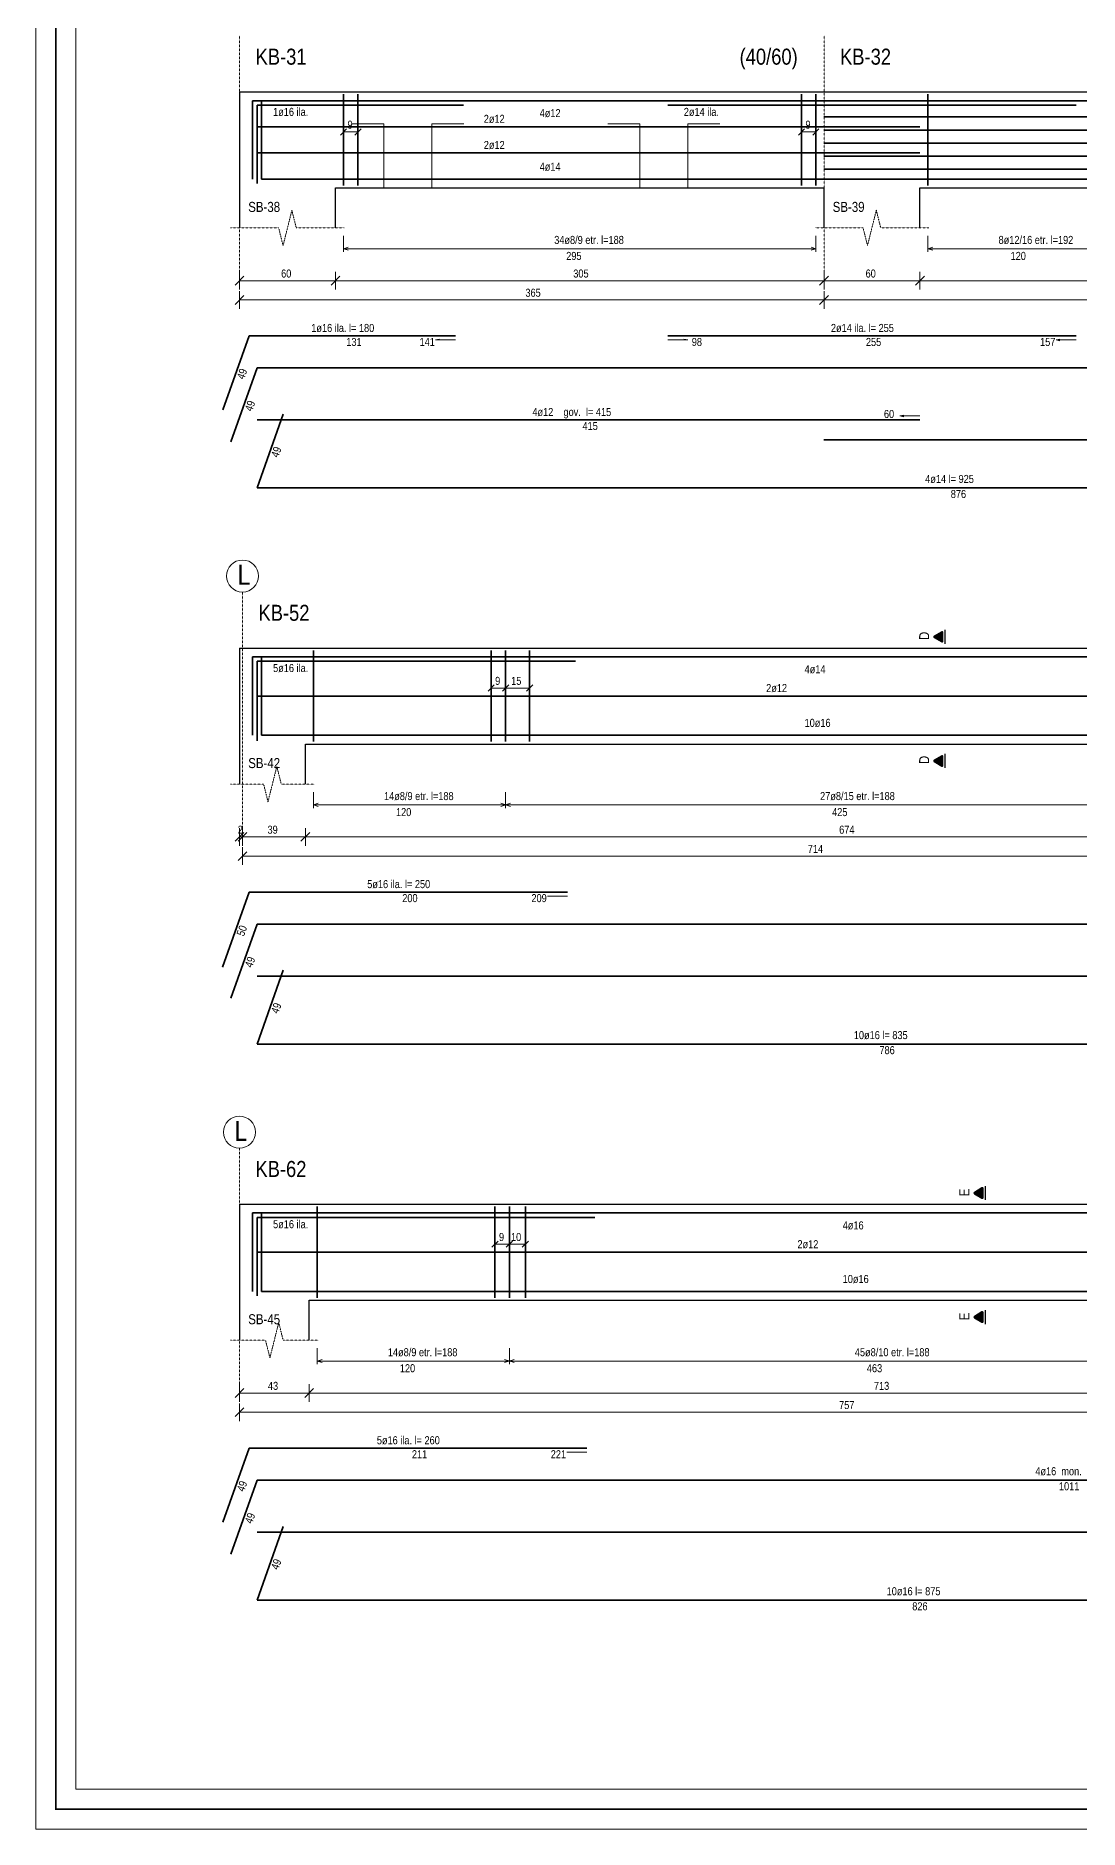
# Model space of a CAD drawing. Header units: millimetres. Extents: x -267 to 94375, y 6431 to 10838.
# Drawn here: x 72654 to 73957, y 6532 to 8773 of the extents above; entities that cross this region are included whole.
import ezdxf

# ---------------------------------------------------------------- set-up
doc = ezdxf.new("R2010")
doc.units = ezdxf.units.MM
doc.header["$LTSCALE"] = 0.0001
doc.linetypes.add('DASHED', pattern=[19.05, 12.7, -6.35])
for name, color, linetype, lineweight in [('AKS BALONU (BEYKENT)', 7, 'Continuous', 20), ('AKS CIZGISI (BEYKENT)', 252, 'DASHED', 20), ('AKS NO (BEYKENT)', 3, 'Continuous', 20), ('DONATI (BEYKENT)', 4, 'Continuous', 35), ('DONATI YAZISI (BEYKENT)', 3, 'Continuous', 20), ('I.DONATI OKU (BEYKENT)', 160, 'Continuous', 20), ('KESIT ISMI (BEYKENT)', 6, 'Continuous', 20), ('KESIT SINIRI (BEYKENT)', 241, 'DASHED', 20), ('KESIT_(BEYKENT)', 151, 'Continuous', 25), ('KIRIS (BEYKENT)', 2, 'Continuous', 30), ('KIRIS ISMI (BEYKENT)', 40, 'Continuous', 20), ('KOLON ISMI (BEYKENT)', 91, 'Continuous', 20), ('OLCU (BEYKENT)', 14, 'Continuous', 20), ('OLCU YAZISI (BEYKENT)', 7, 'Continuous', 20), ('SHEETSUMMARY-50', 152, 'Continuous', 20), ('SheetView', 40, 'Continuous', 20), ('SheetViewOut', 231, 'Continuous', 20)]:
    doc.layers.add(name, color=color, linetype=linetype, lineweight=lineweight)
doc.styles.add('OLCU (BEYKENT)', font='')
doc.styles.add('YAZI (BEYKENT)', font='')
doc.styles.get('OLCU (BEYKENT)').set_extended_font_data('Bahnschrift Light Condensed')
doc.styles.get('YAZI (BEYKENT)').set_extended_font_data('Bahnschrift Light Condensed')

msp = doc.modelspace()

# ---------------------------------------------------------------- hatches: boundary and pattern name
at = {"layer": 'KESIT_(BEYKENT)'}
h = msp.add_hatch(color=256, dxfattribs=at)
h.dxf.hatch_style = 1
h.paths.add_polyline_path([(73787.25, 8027.18, 0.5773503), (73785.75, 8028.05), (73776.25, 8022.56, 0.5773503), (73776.25, 8020.83), (73785.75, 8015.35, 0.5773503), (73787.25, 8016.21)])
h = msp.add_hatch(color=256, dxfattribs=at)
h.dxf.hatch_style = 1
h.paths.add_polyline_path([(73787.25, 7872.18, 0.5773503), (73785.75, 7873.05), (73776.25, 7867.56, 0.5773503), (73776.25, 7865.83), (73785.75, 7860.35, 0.5773503), (73787.25, 7861.21)])
h = msp.add_hatch(color=256, dxfattribs=at)
h.dxf.hatch_style = 1
h.paths.add_polyline_path([(73837.43, 7332.18, 0.5773503), (73835.93, 7333.05), (73826.43, 7327.56, 0.5773503), (73826.43, 7325.83), (73835.93, 7320.35, 0.5773503), (73837.43, 7321.21)])
h = msp.add_hatch(color=256, dxfattribs=at)
h.dxf.hatch_style = 1
h.paths.add_polyline_path([(73837.43, 7177.18, 0.5773503), (73835.93, 7178.05), (73826.43, 7172.56, 0.5773503), (73826.43, 7170.83), (73835.93, 7165.35, 0.5773503), (73837.43, 7166.21)])

# ---------------------------------------------------------------- linework, layer by layer
at = {"layer": 'AKS BALONU (BEYKENT)'}
for centre in [(72912.31, 8097.78), (72908.51, 7402.78)]:
    msp.add_circle(centre, 20, dxfattribs=at)
at = {"layer": 'AKS CIZGISI (BEYKENT)'}
for p, q in [((72908.71, 8772.78), (72908.71, 8472.78)), ((73638.71, 8772.78), (73638.71, 8472.78)), ((72912.31, 8077.78), (72912.31, 7777.78)), ((72908.51, 7382.78), (72908.51, 7082.78))]:
    msp.add_line(p, q, dxfattribs=at)
at = {"layer": 'DONATI (BEYKENT)'}
for p, q in [((73038.51, 8699.78), (73038.51, 8585.78)), ((73056.51, 8699.78), (73056.51, 8585.78)), ((73610.51, 8699.78), (73610.51, 8585.78)), ((73628.51, 8699.78), (73628.51, 8585.78)), ((73768.51, 8699.78), (73768.51, 8585.78)), ((72925.01, 8593.78), (72925.01, 8691.78)), ((72925.01, 8691.78), (75232.51, 8691.78)), ((72930.51, 8588.28), (72930.51, 8686.28)), ((72930.51, 8686.28), (73188.51, 8686.28)), ((72936.01, 8691.78), (72936.01, 8593.78)), ((73443.51, 8686.28), (73953.51, 8686.28)), ((72930.51, 8659.11), (73758.51, 8659.11)), ((73638.51, 8671.45), (74658.51, 8671.45)), ((73638.51, 8655.11), (74658.51, 8655.11)), ((73638.51, 8638.78), (74658.51, 8638.78)), ((72930.51, 8626.45), (73758.51, 8626.45)), ((73638.51, 8622.45), (74658.51, 8622.45)), ((73638.51, 8606.11), (74658.51, 8606.11)), ((72936.01, 8593.78), (74678.51, 8593.78)), ((72887.85, 8305.39), (72920.51, 8397.78)), ((72920.51, 8397.78), (73178.51, 8397.78)), ((73443.51, 8397.78), (73953.51, 8397.78)), ((72897.85, 8265.39), (72930.51, 8357.78)), ((72930.51, 8357.78), (75232.51, 8357.78)), ((72963.18, 8300.18), (72930.51, 8207.78)), ((72930.51, 8292.78), (73758.51, 8292.78)), ((73638.51, 8267.78), (74658.51, 8267.78)), ((72930.51, 8207.78), (74678.51, 8207.78)), ((73000.91, 8004.78), (73000.91, 7890.78)), ((73222.91, 8004.78), (73222.91, 7890.78)), ((73240.91, 8004.78), (73240.91, 7890.78)), ((73270.91, 8004.78), (73270.91, 7890.78)), ((72925.01, 7898.78), (72925.01, 7996.78)), ((72925.01, 7996.78), (75063.09, 7996.78)), ((72930.51, 7891.68), (72930.51, 7991.28)), ((72930.51, 7991.28), (73328.26, 7991.28)), ((72936.01, 7996.78), (72936.01, 7898.78)), ((72930.51, 7947.78), (75874.83, 7947.78)), ((72936.01, 7898.78), (74500.29, 7898.78)), ((72887.31, 7608.88), (72920.51, 7702.78)), ((72920.51, 7702.78), (73318.26, 7702.78)), ((72897.85, 7570.39), (72930.51, 7662.78)), ((72930.51, 7662.78), (75063.09, 7662.78)), ((72963.18, 7605.18), (72930.51, 7512.78)), ((72930.51, 7597.78), (75190.69, 7597.78)), ((72930.51, 7512.78), (74500.29, 7512.78)), ((73005.71, 7309.78), (73005.71, 7195.78)), ((73227.71, 7309.78), (73227.71, 7195.78)), ((73245.71, 7309.78), (73245.71, 7195.78)), ((73265.71, 7309.78), (73265.71, 7195.78)), ((72925.01, 7203.78), (72925.01, 7301.78)), ((72925.01, 7301.78), (74953.71, 7301.78)), ((72930.51, 7198.28), (72930.51, 7296.28)), ((72930.51, 7296.28), (73352.36, 7296.28)), ((72936.01, 7301.78), (72936.01, 7203.78)), ((72930.51, 7252.78), (76773.71, 7252.78)), ((72936.01, 7203.78), (74582.28, 7203.78)), ((72887.85, 6915.39), (72920.51, 7007.78)), ((72920.51, 7007.78), (73342.36, 7007.78)), ((72897.85, 6875.39), (72930.51, 6967.78)), ((72930.51, 6967.78), (74953.71, 6967.78)), ((72963.18, 6910.18), (72930.51, 6817.78)), ((72930.51, 6902.78), (75253.71, 6902.78)), ((72930.51, 6817.78), (74582.28, 6817.78))]:
    msp.add_line(p, q, dxfattribs=at)
at = {"layer": 'I.DONATI OKU (BEYKENT)'}
for p, q in [((73038.51, 8522.78), (73038.51, 8502.78)), ((73628.51, 8522.78), (73628.51, 8502.78)), ((73768.51, 8522.78), (73768.51, 8502.78)), ((73038.51, 8506.78), (73044.51, 8508.78)), ((73038.51, 8506.78), (73628.51, 8506.78)), ((73038.51, 8506.78), (73044.51, 8504.78)), ((73628.51, 8506.78), (73622.51, 8508.78)), ((73628.51, 8506.78), (73622.51, 8504.78)), ((73768.51, 8506.78), (73774.51, 8508.78)), ((73768.51, 8506.78), (74528.51, 8506.78)), ((73768.51, 8506.78), (73774.51, 8504.78)), ((73153.51, 8392.78), (73158.42, 8393.76)), ((73178.51, 8392.78), (73153.51, 8392.78)), ((73443.51, 8392.78), (73468.51, 8392.78)), ((73468.51, 8392.78), (73463.61, 8393.76)), ((73928.51, 8392.78), (73933.42, 8393.76)), ((73953.51, 8392.78), (73928.51, 8392.78)), ((73928.51, 8392.78), (73933.42, 8391.8)), ((73733.51, 8297.78), (73738.42, 8298.76)), ((73758.51, 8297.78), (73733.51, 8297.78)), ((73733.51, 8297.78), (73738.42, 8296.8)), ((73000.91, 7827.78), (73000.91, 7807.78)), ((73240.91, 7827.78), (73240.91, 7807.78)), ((73000.91, 7811.78), (73006.91, 7813.78)), ((73000.91, 7811.78), (74330.29, 7811.78)), ((73000.91, 7811.78), (73006.91, 7809.78)), ((73234.91, 7813.78), (73246.91, 7809.78)), ((73234.91, 7809.78), (73246.91, 7813.78)), ((73318.26, 7697.78), (73293.26, 7697.78)), ((73005.71, 7132.78), (73005.71, 7112.78)), ((73245.71, 7132.78), (73245.71, 7112.78)), ((73005.71, 7116.78), (73011.71, 7118.78)), ((73005.71, 7116.78), (74412.28, 7116.78)), ((73005.71, 7116.78), (73011.71, 7114.78)), ((73239.71, 7118.78), (73251.71, 7114.78)), ((73239.71, 7114.78), (73251.71, 7118.78)), ((73342.36, 7002.78), (73317.36, 7002.78))]:
    msp.add_line(p, q, dxfattribs=at)
at = {"layer": 'KESIT SINIRI (BEYKENT)'}
for p, q in [((72968.51, 8532.78), (72974.01, 8554.78)), ((72974.01, 8554.78), (72979.51, 8532.78)), ((73698.51, 8532.78), (73704.01, 8554.78)), ((73704.01, 8554.78), (73709.51, 8532.78)), ((72897.51, 8532.78), (72957.51, 8532.78)), ((72957.51, 8532.78), (72963.01, 8510.78)), ((72963.01, 8510.78), (72968.51, 8532.78)), ((72979.51, 8532.78), (73039.51, 8532.78)), ((73627.51, 8532.78), (73687.51, 8532.78)), ((73687.51, 8532.78), (73693.01, 8510.78)), ((73693.01, 8510.78), (73698.51, 8532.78)), ((73709.51, 8532.78), (73769.51, 8532.78)), ((72949.71, 7837.78), (72955.21, 7859.78)), ((72955.21, 7859.78), (72960.71, 7837.78)), ((72897.51, 7837.78), (72938.71, 7837.78)), ((72938.71, 7837.78), (72944.21, 7815.78)), ((72944.21, 7815.78), (72949.71, 7837.78)), ((72960.71, 7837.78), (73001.91, 7837.78)), ((72952.11, 7142.78), (72957.61, 7164.78)), ((72957.61, 7164.78), (72963.11, 7142.78)), ((72897.51, 7142.78), (72941.11, 7142.78)), ((72941.11, 7142.78), (72946.61, 7120.78)), ((72946.61, 7120.78), (72952.11, 7142.78)), ((72963.11, 7142.78), (73006.71, 7142.78))]:
    msp.add_line(p, q, dxfattribs=at)
at = {"layer": 'KESIT_(BEYKENT)'}
for p, q in [((73789.75, 8030.36), (73789.75, 8013.04)), ((73789.75, 7875.36), (73789.75, 7858.04)), ((73839.93, 7335.36), (73839.93, 7318.04)), ((73839.93, 7180.36), (73839.93, 7163.04))]:
    msp.add_line(p, q, dxfattribs=at)
at = {"layer": 'KESIT_(BEYKENT)', "flags": 128}
for points in [[(73785.75, 8028.05), (73776.25, 8022.56, 0.5773503), (73776.25, 8020.83), (73785.75, 8015.35, 0.5773503), (73787.25, 8016.21), (73787.25, 8027.18, 0.5773503)], [(73785.75, 7873.05), (73776.25, 7867.56, 0.5773503), (73776.25, 7865.83), (73785.75, 7860.35, 0.5773503), (73787.25, 7861.21), (73787.25, 7872.18, 0.5773503)], [(73835.93, 7333.05), (73826.43, 7327.56, 0.5773503), (73826.43, 7325.83), (73835.93, 7320.35, 0.5773503), (73837.43, 7321.21), (73837.43, 7332.18, 0.5773503)], [(73835.93, 7178.05), (73826.43, 7172.56, 0.5773503), (73826.43, 7170.83), (73835.93, 7165.35, 0.5773503), (73837.43, 7166.21), (73837.43, 7177.18, 0.5773503)]]:
    msp.add_lwpolyline(points, format="xyb", close=True, dxfattribs=at)
at = {"layer": 'KIRIS (BEYKENT)'}
for p, q in [((72908.51, 8702.78), (85648.99, 8702.78)), ((72908.51, 8702.78), (72908.51, 8532.78)), ((73028.51, 8532.78), (73028.51, 8582.78)), ((73028.51, 8582.78), (73638.51, 8582.78)), ((73638.51, 8582.78), (73638.51, 8532.78)), ((73758.51, 8532.78), (73758.51, 8582.78)), ((73758.51, 8582.78), (74538.51, 8582.78)), ((72908.51, 8007.78), (75896.83, 8007.78)), ((72908.51, 8007.78), (72908.51, 7837.78)), ((72990.91, 7837.78), (72990.91, 7887.78)), ((72990.91, 7887.78), (74340.29, 7887.78)), ((72908.51, 7312.78), (72908.51, 7142.78)), ((72908.51, 7312.78), (78273.71, 7312.78)), ((72995.71, 7142.78), (72995.71, 7192.78)), ((72995.71, 7192.78), (74422.28, 7192.78))]:
    msp.add_line(p, q, dxfattribs=at)
at = {"layer": 'OLCU (BEYKENT)'}
for p, q in [((73048.71, 8702.78), (73188.71, 8702.78)), ((73368.71, 8702.78), (73508.71, 8702.78)), ((73034.63, 8648.89), (73042.4, 8656.68)), ((73038.52, 8641.78), (73038.51, 8663.78)), ((73038.51, 8652.78), (73056.51, 8652.78)), ((73048.71, 8662.78), (73088.71, 8662.78)), ((73052.63, 8648.89), (73060.4, 8656.68)), ((73056.52, 8641.78), (73056.51, 8663.78)), ((73088.71, 8662.78), (73088.71, 8582.78)), ((73188.71, 8662.78), (73148.71, 8662.78)), ((73148.71, 8662.78), (73148.71, 8582.78)), ((73368.71, 8662.78), (73408.71, 8662.78)), ((73408.71, 8662.78), (73408.71, 8582.78)), ((73508.71, 8662.78), (73468.71, 8662.78)), ((73468.71, 8662.78), (73468.71, 8582.78)), ((73606.63, 8648.89), (73614.4, 8656.68)), ((73610.52, 8641.78), (73610.51, 8663.78)), ((73610.51, 8652.78), (73628.51, 8652.78)), ((73624.63, 8648.89), (73632.4, 8656.68)), ((73628.52, 8641.78), (73628.51, 8663.78)), ((73088.71, 8582.78), (73148.71, 8582.78)), ((73408.71, 8582.78), (73468.71, 8582.78)), ((72914.21, 8472.28), (72903.21, 8461.28)), ((72908.71, 8477.78), (72908.71, 8455.78)), ((73034.01, 8472.28), (73023.01, 8461.28)), ((73028.51, 8477.78), (73028.51, 8455.78)), ((73644.21, 8472.28), (73633.21, 8461.28)), ((73638.71, 8477.78), (73638.71, 8455.78)), ((73764.01, 8472.28), (73753.01, 8461.28)), ((73758.51, 8477.78), (73758.51, 8455.78)), ((72908.71, 8466.78), (73638.51, 8466.78)), ((72908.71, 8453.78), (72908.71, 8431.78)), ((73638.71, 8466.78), (74538.51, 8466.78)), ((73638.71, 8453.78), (73638.71, 8431.78)), ((72914.21, 8448.28), (72903.21, 8437.28)), ((72908.71, 8442.78), (85648.8, 8442.78)), ((73644.21, 8448.28), (73633.21, 8437.28)), ((73219.03, 7953.89), (73226.8, 7961.68)), ((73222.92, 7946.78), (73222.91, 7968.78)), ((73222.91, 7957.78), (73270.91, 7957.78)), ((73237.03, 7953.89), (73244.8, 7961.68)), ((73240.92, 7946.78), (73240.91, 7968.78)), ((73267.03, 7953.89), (73274.8, 7961.68)), ((73270.92, 7946.78), (73270.91, 7968.78)), ((72914.01, 7777.28), (72903.01, 7766.28)), ((72917.81, 7777.28), (72906.81, 7766.28)), ((72908.51, 7782.78), (72908.51, 7760.78)), ((72912.31, 7782.78), (72912.31, 7760.78)), ((72996.41, 7777.28), (72985.41, 7766.28)), ((72990.91, 7782.78), (72990.91, 7760.78)), ((72908.51, 7771.78), (74340.29, 7771.78)), ((72912.31, 7758.78), (72912.31, 7736.78)), ((72917.81, 7753.28), (72906.81, 7742.28)), ((72912.31, 7747.78), (75896.63, 7747.78)), ((73223.83, 7258.89), (73231.6, 7266.68)), ((73227.72, 7251.78), (73227.71, 7273.78)), ((73227.71, 7262.78), (73265.71, 7262.78)), ((73241.83, 7258.89), (73249.6, 7266.68)), ((73245.72, 7251.78), (73245.71, 7273.78)), ((73261.83, 7258.89), (73269.6, 7266.68)), ((73265.72, 7251.78), (73265.71, 7273.78)), ((72914.01, 7082.28), (72903.01, 7071.28)), ((72908.51, 7087.78), (72908.51, 7065.78)), ((73001.21, 7082.28), (72990.21, 7071.28)), ((72995.71, 7087.78), (72995.71, 7065.78)), ((72908.51, 7076.78), (74422.28, 7076.78)), ((72908.51, 7063.78), (72908.51, 7041.78)), ((72914.01, 7058.28), (72903.01, 7047.28)), ((72908.51, 7052.78), (78273.51, 7052.78))]:
    msp.add_line(p, q, dxfattribs=at)
at = {"layer": 'SHEETSUMMARY-50', "const_width": 2, "flags": 128}
msp.add_lwpolyline([(72679.28, 6556.81), (94349.5, 6556.81), (94349.5, 10706.81), (72679.28, 10706.81)], close=True, dxfattribs=at)
at = {"layer": 'SheetView'}
msp.add_lwpolyline([(72704.28, 6581.81), (93724.5, 6581.81), (93724.5, 10681.81), (72704.28, 10681.81)], close=True, dxfattribs=at)
at = {"layer": 'SheetViewOut'}
msp.add_lwpolyline([(72654.28, 6531.81), (94374.5, 6531.81), (94374.5, 10731.81), (72654.28, 10731.81)], close=True, dxfattribs=at)

# ---------------------------------------------------------------- texts
at = {"layer": 'AKS NO (BEYKENT)', "style": 'YAZI (BEYKENT)'}
for p in [(72906.16, 8086.78), (72902.36, 7391.78)]:
    msp.add_text('L', height=25, dxfattribs=at).set_placement(p)
at = {"layer": 'DONATI YAZISI (BEYKENT)', "style": 'YAZI (BEYKENT)'}
for s, p in [('1ø16 ila.', (72950.56, 8672.78)), ('2ø12', (73213.71, 8664.11)), ('4ø12', (73283.51, 8671.28)), ('2ø14 ila.', (73463.56, 8672.78)), ('2ø12', (73213.71, 8631.45)), ('4ø14', (73283.51, 8604.28)), (' 34ø8/9 etr. l=188', (73298.51, 8512.78)), (' 8ø12/16 etr. l=192', (73853.51, 8512.78)), ('1ø16 ila. l= 180', (72998.24, 8402.78)), ('2ø14 ila. l= 255', (73647.28, 8402.78)), ('4ø12    gov.  l= 415', (73274.43, 8297.78)), ('4ø14 l= 925', (73765.01, 8214.09)), ('5ø16 ila.', (72950.56, 7977.78)), ('4ø14', (73614.4, 7976.28)), ('2ø12', (73566.4, 7952.78)), ('10ø16', (73614.4, 7909.28)), (' 14ø8/9 etr. l=188', (73085.91, 7817.78)), (' 27ø8/15 etr. l=188', (73630.6, 7817.78)), ('5ø16 ila. l= 250', (73068.13, 7707.78)), ('10ø16 l= 835', (73675.9, 7519.09)), ('5ø16 ila.', (72950.56, 7282.78)), ('4ø16', (73662, 7281.28)), ('2ø12', (73605.5, 7257.78)), ('10ø16', (73662, 7214.28)), (' 14ø8/9 etr. l=188', (73090.71, 7122.78)), (' 45ø8/10 etr. l=188', (73674, 7122.78)), ('5ø16 ila. l= 260', (73080.13, 7012.78)), ('4ø16  mon.   l= 1060', (73902.61, 6974.09)), ('10ø16 l= 875', (73716.9, 6824.09))]:
    msp.add_text(s, height=10, dxfattribs=at).set_placement(p)
at = {"layer": 'KESIT ISMI (BEYKENT)', "style": 'YAZI (BEYKENT)'}
for s, p in [('D', (73770.01, 8017.78)), ('D', (73770.01, 7862.78)), ('E', (73820.18, 7322.78)), ('E', (73820.18, 7167.78))]:
    msp.add_text(s, height=12.5, rotation=90, dxfattribs=at).set_placement(p)
at = {"layer": 'KIRIS ISMI (BEYKENT)', "style": 'YAZI (BEYKENT)'}
for s, p in [('KB-31', (72928.71, 8736.78)), ('(40/60)', (73533.24, 8736.78)), ('KB-32', (73658.71, 8736.78)), ('KB-52', (72932.31, 8041.78)), ('KB-62', (72928.51, 7346.78))]:
    msp.add_text(s, height=20, dxfattribs=at).set_placement(p)
at = {"layer": 'KOLON ISMI (BEYKENT)', "style": 'YAZI (BEYKENT)'}
for s, p in [('SB-38', (72919.51, 8552.78)), ('SB-39', (73649.51, 8552.78)), ('SB-42', (72919.51, 7857.78)), ('SB-45', (72919.51, 7162.78))]:
    msp.add_text(s, height=12.5, dxfattribs=at).set_placement(p)
at = {"layer": 'OLCU YAZISI (BEYKENT)', "style": 'OLCU (BEYKENT)'}
for s, p in [('9', (73043.51, 8656.78)), ('9', (73615.51, 8656.78)), (' 295', (73313.51, 8492.78)), (' 120', (73868.51, 8492.78)), ('60', (72960.61, 8470.78)), ('305', (73325.51, 8470.78)), ('60', (73690.61, 8470.78)), ('365', (73265.71, 8446.78)), ('131', (73042.01, 8385.28)), ('141', (73133.51, 8385.28)), ('98', (73473.51, 8385.28)), ('255', (73691.01, 8385.28)), ('157', (73908.51, 8385.28)), ('60', (73713.51, 8295.28)), ('415', (73337.01, 8280.28)), ('876', (73797.01, 8195.28)), ('9', (73227.91, 7961.78)), ('15', (73247.91, 7961.78)), (' 120', (73100.91, 7797.78)), (' 425', (73645.6, 7797.78)), ('2', (72906.41, 7775.78)), ('39', (72943.61, 7775.78)), ('674', (73657.6, 7775.78)), ('714', (73618.4, 7751.78)), ('200', (73111.89, 7690.28)), ('209', (73273.26, 7690.28)), ('786', (73707.9, 7500.28)), ('9', (73232.71, 7266.78)), ('10', (73247.71, 7266.78)), (' 120', (73105.71, 7102.78)), (' 463', (73689, 7102.78)), ('43', (72944.11, 7080.78)), ('713', (73701, 7080.78)), ('757', (73657.5, 7056.78)), ('211', (73123.93, 6995.28)), ('221', (73297.36, 6995.28)), ('1011', (73932.11, 6955.28)), ('826', (73748.9, 6805.28))]:
    msp.add_text(s, height=10, dxfattribs=at).set_placement(p)
for s, rotation, p in [('49', 70.52884, (72914.3, 8342.7)), ('49', 70.52884, (72924.3, 8302.7)), ('49', 70, (72956.97, 8245.1)), ('50', 70.52884, (72914.03, 7646.95)), ('49', 70.52884, (72924.3, 7607.7)), ('49', 70, (72956.97, 7550.1)), ('49', 70.52884, (72914.3, 6952.7)), ('49', 70.52884, (72924.3, 6912.7)), ('49', 70, (72956.97, 6855.1))]:
    msp.add_text(s, height=10, rotation=rotation, dxfattribs=at).set_placement(p)

doc.saveas('drawing.dxf')
